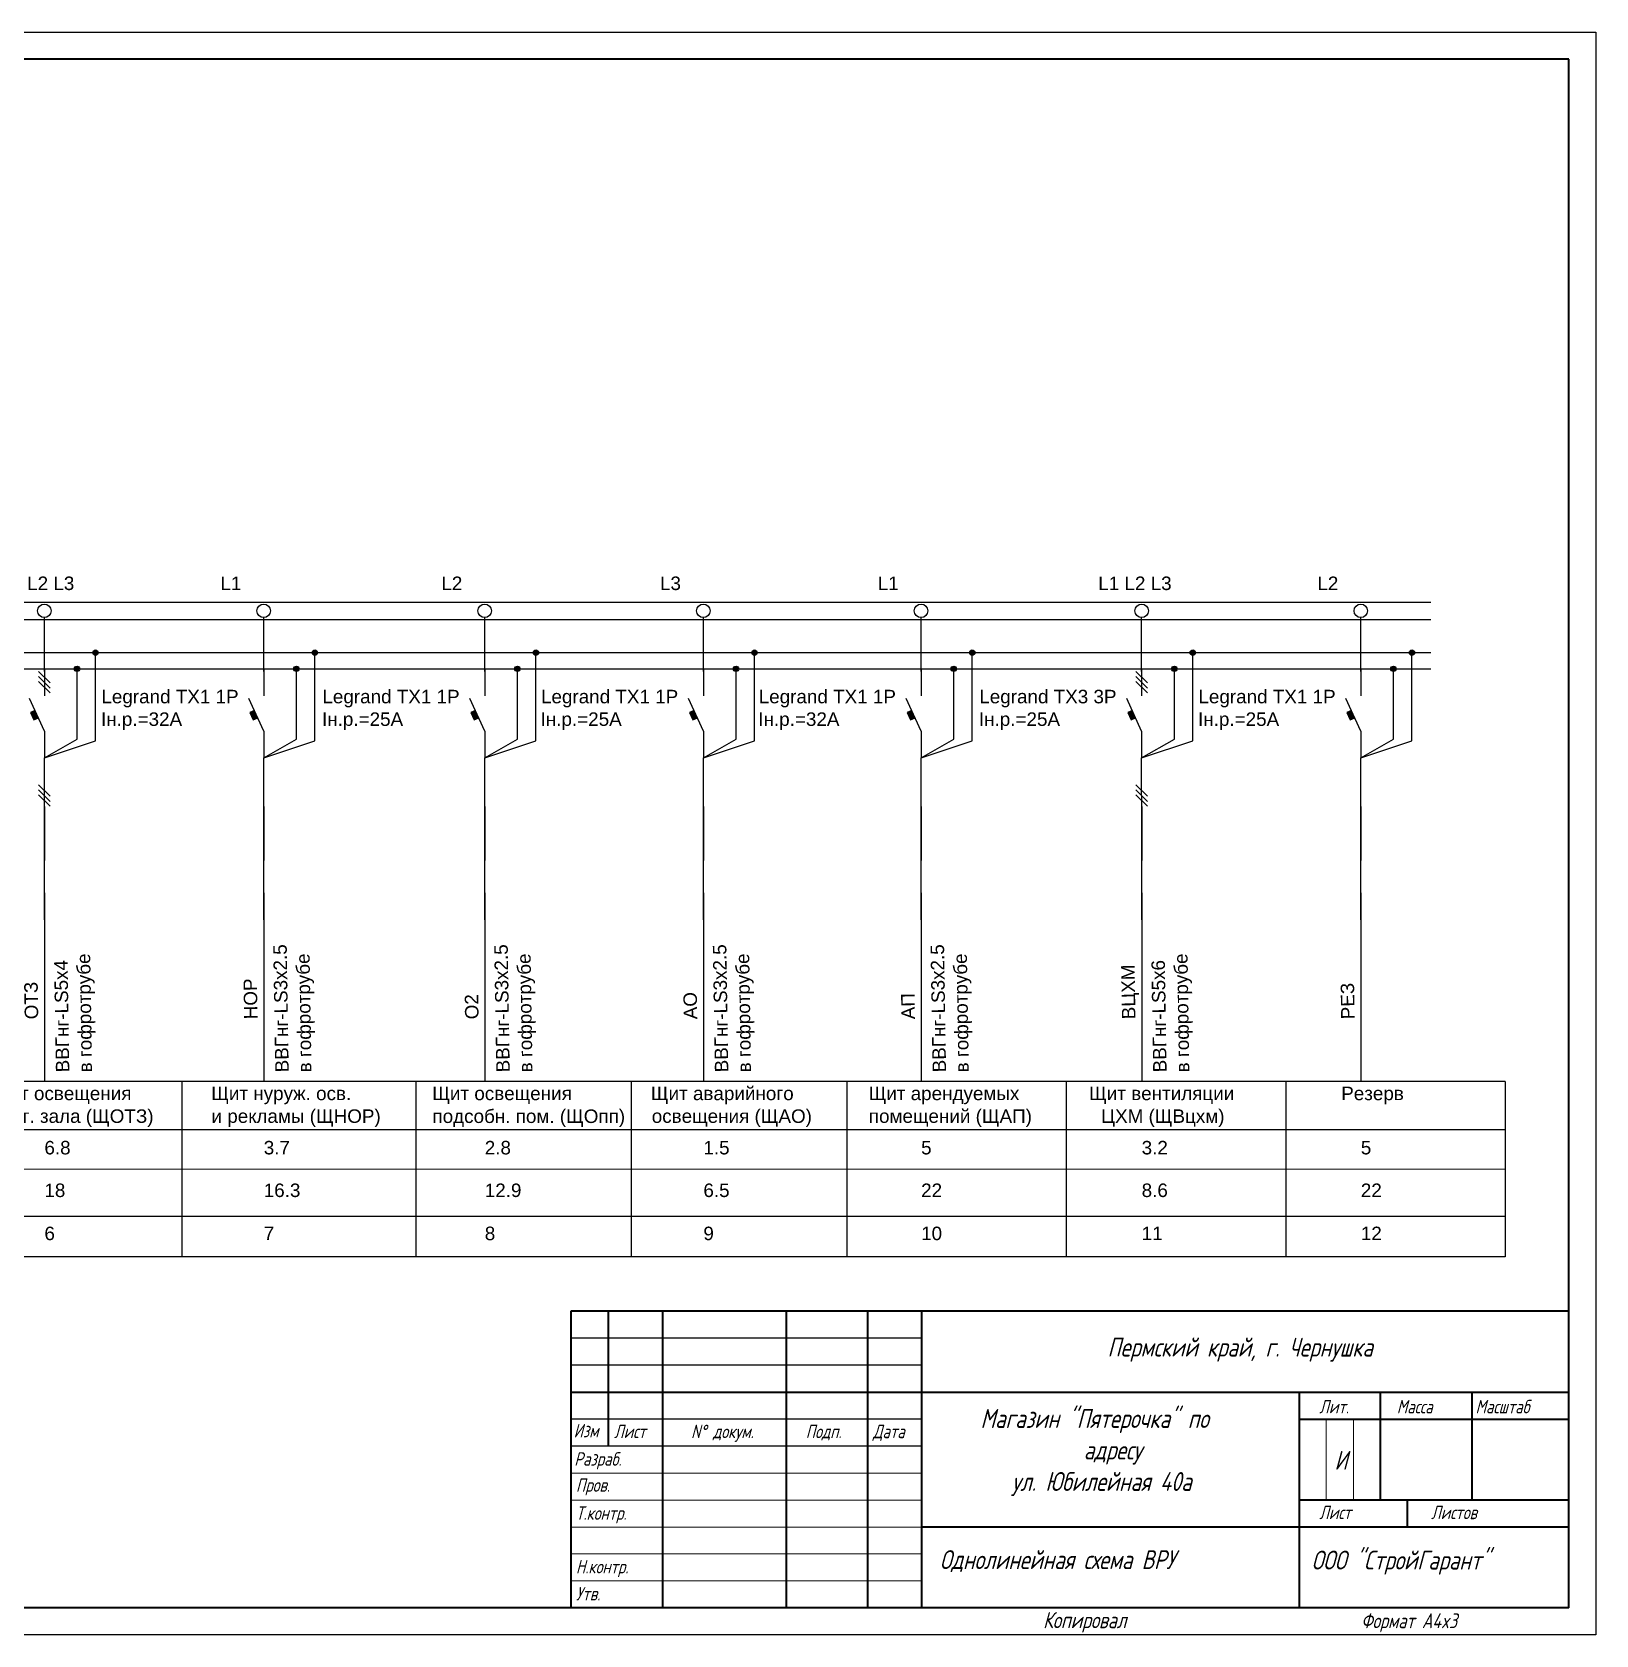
# Model space of a CAD drawing. Header units: millimetres. Extents: x 563 to 1193, y 352 to 649.
# Drawn here: x 903.1 to 1192.9, y 351.7 to 648.7 of the extents above; entities that cross this region are included whole.
import ezdxf
from ezdxf.enums import TextEntityAlignment as Align

# ---------------------------------------------------------------- set-up
doc = ezdxf.new("R2010")
doc.units = ezdxf.units.MM
doc.layers.add('KONTUR', color=7, linetype='Continuous')
for name, color, linetype, lineweight in [('Основная', 7, 'Continuous', 40), ('текст', 7, 'Continuous', 30), ('тонкая', 7, 'Continuous', 20)]:
    doc.layers.add(name, color=color, linetype=linetype, lineweight=lineweight)
doc.styles.get("Standard").update_dxf_attribs({"font": 'arial.ttf'})
doc.styles.add('стиль1', font='romans.shx', dxfattribs={"width": 0.75, "oblique": 15, "height": 3.5})

# ---------------------------------------------------------------- blocks, each defined once
blk = doc.blocks.new('*U2')
for p, q in [((-11.38, 1.63), (482.43, 1.63)), ((-11.38, -1.63), (482.43, -1.63)), ((-11.38, -7.75), (482.43, -7.73)), ((-11.38, -10.75), (482.43, -10.73))]:
    blk.add_line(p, q)
at = {"char_height": 2.5, "attachment_point": 1}
for s, insert in [('N', (-17.4, -6.18)), ('PE', (-17.78, -10.21))]:
    blk.add_mtext_dynamic_manual_height_columns(s, width=0.9388, gutter_width=12.5, heights=[0], dxfattribs=dict(at, insert=insert))
blk = doc.blocks.new('*U14')
h = blk.add_hatch(color=256)
h.dxf.hatch_style = 1
h.paths.add_polyline_path([(8.98, -7.75, 1), (9.98, -7.75, 1)])
h = blk.add_hatch(color=256)
h.dxf.hatch_style = 1
h.paths.add_polyline_path([(5.56, -10.75, 1), (6.56, -10.75, 1)])
h = blk.add_hatch(color=256)
h.dxf.hatch_style = 1
h.paths.add_polyline_path([(-1.74, -18.47), (-2.58, -18.86), (-1.97, -20.2), (-1.12, -19.81)])
for p, q in [((0, -11.25), (0, -1.25)), ((9.48, -24.08), (9.48, -8.25)), ((-1.06, -11.22), (1.06, -13.35)), ((0, -10.76), (0, -15.76)), ((6.06, -23.77), (6.06, -11.25)), ((-1.06, -12.2), (1.06, -14.32)), ((-1.06, -13.09), (1.06, -15.21)), ((0, -22.27), (-2.75, -16.27)), ((0, -22.27), (0, -27.27)), ((0, -27.27), (6.06, -23.77)), ((0, -27.27), (9.48, -24.08)), ((0.01, -41.25), (0, -27.27)), ((-1.06, -32.22), (1.06, -34.34)), ((-1.06, -33.2), (1.06, -35.32)), ((-1.06, -34.09), (1.06, -36.21)), ((0.01, -36.25), (0.01, -46.25)), ((0.01, -57.27), (0.01, -41.25)), ((0.01, -52.27), (0.01, -57.27)), ((0.01, -57.27), (0.01, -87.24))]:
    blk.add_line(p, q)
at = {"linetype": 'Continuous'}
for p, q in [((-1.72, -18.46), (-2.58, -18.86)), ((-2.58, -18.86), (-1.97, -20.2)), ((-1.97, -20.2), (-1.11, -19.81)), ((-1.97, -20.2), (-1.97, -20.2))]:
    blk.add_line(p, q, dxfattribs=at)
for centre, radius in [((0, 0), 1.25), ((9.48, -7.75), 0.5), ((6.06, -10.75), 0.5)]:
    blk.add_circle(centre, radius)
for tag, p in [('Подключение', (-8.04, 3.85)), ('Автомат_001', (-30.09, -17.14)), ('Автомат_002', (-30.16, -21.32)), ('Обозначение_001', (-9.72, -90.67)), ('Обозначение_002', (-9.45, -94.88)), ('ТокРасч', (0.01, -108.63)), ('Колонка', (0.01, -116.61))]:
    blk.add_attdef(tag, p, '', height=2.5)
for tag, p in [('Длина', (2.43, -53.61)), ('Маркер', (-3.63, -75.71)), ('Способ', (6.35, -85.54)), ('Марка', (2.14, -85.54))]:
    blk.add_attdef(tag, text='', height=2.5, rotation=90.9399).set_placement(p, align=Align.TOP_LEFT)
blk.add_attdef('Мощность', text='', height=2.5).set_placement((0.01, -98.22), align=Align.TOP_LEFT)
blk = doc.blocks.new('*U16')
h = blk.add_hatch(color=256)
h.dxf.hatch_style = 1
h.paths.add_polyline_path([(8.98, -7.75, 1), (9.98, -7.75, 1)])
h = blk.add_hatch(color=256)
h.dxf.hatch_style = 1
h.paths.add_polyline_path([(5.56, -10.75, 1), (6.56, -10.75, 1)])
h = blk.add_hatch(color=256)
h.dxf.hatch_style = 1
h.paths.add_polyline_path([(-1.74, -18.47), (-2.58, -18.86), (-1.97, -20.2), (-1.12, -19.81)])
for p, q in [((0, -11.25), (0, -1.25)), ((9.48, -24.08), (9.48, -8.25)), ((0, -10.76), (0, -15.76)), ((6.06, -23.77), (6.06, -11.25)), ((0, -22.27), (-2.75, -16.27)), ((0, -22.27), (0, -27.27)), ((0, -27.27), (6.06, -23.77)), ((0, -27.27), (9.48, -24.08)), ((0.01, -41.25), (0, -27.27)), ((0.01, -36.25), (0.01, -46.25)), ((0.01, -57.27), (0.01, -41.25)), ((0.01, -52.27), (0.01, -57.27)), ((0.01, -57.27), (0.01, -87.24))]:
    blk.add_line(p, q)
at = {"linetype": 'Continuous'}
for p, q in [((-1.72, -18.46), (-2.58, -18.86)), ((-2.58, -18.86), (-1.97, -20.2)), ((-1.97, -20.2), (-1.11, -19.81)), ((-1.97, -20.2), (-1.97, -20.2))]:
    blk.add_line(p, q, dxfattribs=at)
for centre, radius in [((0, 0), 1.25), ((9.48, -7.75), 0.5), ((6.06, -10.75), 0.5)]:
    blk.add_circle(centre, radius)
for tag, p in [('Подключение', (-8.04, 3.85)), ('Автомат_001', (-30.09, -17.14)), ('Автомат_002', (-30.16, -21.32)), ('Обозначение_001', (-9.72, -90.67)), ('Обозначение_002', (-9.45, -94.88)), ('ТокРасч', (0.01, -108.63)), ('Колонка', (0.01, -116.61))]:
    blk.add_attdef(tag, p, '', height=2.5)
for tag, p in [('Длина', (2.43, -53.61)), ('Маркер', (-3.63, -75.71)), ('Способ', (6.35, -85.54)), ('Марка', (2.14, -85.54))]:
    blk.add_attdef(tag, text='', height=2.5, rotation=90.9399).set_placement(p, align=Align.TOP_LEFT)
blk.add_attdef('Мощность', text='', height=2.5).set_placement((0.01, -98.22), align=Align.TOP_LEFT)
blk = doc.blocks.new('*U17')
h = blk.add_hatch(color=256)
h.dxf.hatch_style = 1
h.paths.add_polyline_path([(8.98, -7.75, 1), (9.98, -7.75, 1)])
h = blk.add_hatch(color=256)
h.dxf.hatch_style = 1
h.paths.add_polyline_path([(5.56, -10.75, 1), (6.56, -10.75, 1)])
h = blk.add_hatch(color=256)
h.dxf.hatch_style = 1
h.paths.add_polyline_path([(-1.74, -18.47), (-2.58, -18.86), (-1.97, -20.2), (-1.12, -19.81)])
for p, q in [((0, -11.25), (0, -1.25)), ((9.48, -24.08), (9.48, -8.25)), ((0, -10.76), (0, -15.76)), ((6.06, -23.77), (6.06, -11.25)), ((0, -22.27), (-2.75, -16.27)), ((0, -22.27), (0, -27.27)), ((0, -27.27), (6.06, -23.77)), ((0, -27.27), (9.48, -24.08)), ((0.01, -41.25), (0, -27.27)), ((0.01, -36.25), (0.01, -46.25)), ((0.01, -57.27), (0.01, -41.25)), ((0.01, -52.27), (0.01, -57.27)), ((0.01, -57.27), (0.01, -87.24))]:
    blk.add_line(p, q)
at = {"linetype": 'Continuous'}
for p, q in [((-1.72, -18.46), (-2.58, -18.86)), ((-2.58, -18.86), (-1.97, -20.2)), ((-1.97, -20.2), (-1.11, -19.81)), ((-1.97, -20.2), (-1.97, -20.2))]:
    blk.add_line(p, q, dxfattribs=at)
for centre, radius in [((0, 0), 1.25), ((9.48, -7.75), 0.5), ((6.06, -10.75), 0.5)]:
    blk.add_circle(centre, radius)
for tag, p in [('Подключение', (-8.04, 3.85)), ('Автомат_001', (-30.09, -17.14)), ('Автомат_002', (-30.16, -21.32)), ('Обозначение_001', (-9.72, -90.67)), ('Обозначение_002', (-9.45, -94.88)), ('ТокРасч', (0.01, -108.63)), ('Колонка', (0.01, -116.61))]:
    blk.add_attdef(tag, p, '', height=2.5)
for tag, p in [('Длина', (2.43, -53.61)), ('Маркер', (-3.63, -75.71)), ('Способ', (6.35, -85.54)), ('Марка', (2.14, -85.54))]:
    blk.add_attdef(tag, text='', height=2.5, rotation=90.9399).set_placement(p, align=Align.TOP_LEFT)
blk.add_attdef('Мощность', text='', height=2.5).set_placement((0.01, -98.22), align=Align.TOP_LEFT)
blk = doc.blocks.new('*U18')
h = blk.add_hatch(color=256)
h.dxf.hatch_style = 1
h.paths.add_polyline_path([(8.98, -7.75, 1), (9.98, -7.75, 1)])
h = blk.add_hatch(color=256)
h.dxf.hatch_style = 1
h.paths.add_polyline_path([(5.56, -10.75, 1), (6.56, -10.75, 1)])
h = blk.add_hatch(color=256)
h.dxf.hatch_style = 1
h.paths.add_polyline_path([(-1.74, -18.47), (-2.58, -18.86), (-1.97, -20.2), (-1.12, -19.81)])
for p, q in [((0, -11.25), (0, -1.25)), ((9.48, -24.08), (9.48, -8.25)), ((0, -10.76), (0, -15.76)), ((6.06, -23.77), (6.06, -11.25)), ((0, -22.27), (-2.75, -16.27)), ((0, -22.27), (0, -27.27)), ((0, -27.27), (6.06, -23.77)), ((0, -27.27), (9.48, -24.08)), ((0.01, -41.25), (0, -27.27)), ((0.01, -36.25), (0.01, -46.25)), ((0.01, -57.27), (0.01, -41.25)), ((0.01, -52.27), (0.01, -57.27)), ((0.01, -57.27), (0.01, -87.24))]:
    blk.add_line(p, q)
at = {"linetype": 'Continuous'}
for p, q in [((-1.72, -18.46), (-2.58, -18.86)), ((-2.58, -18.86), (-1.97, -20.2)), ((-1.97, -20.2), (-1.11, -19.81)), ((-1.97, -20.2), (-1.97, -20.2))]:
    blk.add_line(p, q, dxfattribs=at)
for centre, radius in [((0, 0), 1.25), ((9.48, -7.75), 0.5), ((6.06, -10.75), 0.5)]:
    blk.add_circle(centre, radius)
for tag, p in [('Подключение', (-8.04, 3.85)), ('Автомат_001', (-30.09, -17.14)), ('Автомат_002', (-30.16, -21.32)), ('Обозначение_001', (-9.72, -90.67)), ('Обозначение_002', (-9.45, -94.88)), ('ТокРасч', (0.01, -108.63)), ('Колонка', (0.01, -116.61))]:
    blk.add_attdef(tag, p, '', height=2.5)
for tag, p in [('Длина', (2.43, -53.61)), ('Маркер', (-3.63, -75.71)), ('Способ', (6.35, -85.54)), ('Марка', (2.14, -85.54))]:
    blk.add_attdef(tag, text='', height=2.5, rotation=90.9399).set_placement(p, align=Align.TOP_LEFT)
blk.add_attdef('Мощность', text='', height=2.5).set_placement((0.01, -98.22), align=Align.TOP_LEFT)
blk = doc.blocks.new('*U53')
h = blk.add_hatch(color=256)
h.dxf.hatch_style = 1
h.paths.add_polyline_path([(8.98, -7.75, 1), (9.98, -7.75, 1)])
h = blk.add_hatch(color=256)
h.dxf.hatch_style = 1
h.paths.add_polyline_path([(5.56, -10.75, 1), (6.56, -10.75, 1)])
h = blk.add_hatch(color=256)
h.dxf.hatch_style = 1
h.paths.add_polyline_path([(-1.74, -18.47), (-2.58, -18.86), (-1.97, -20.2), (-1.12, -19.81)])
for p, q in [((0, -11.25), (0, -1.25)), ((9.48, -24.08), (9.48, -8.25)), ((0, -10.76), (0, -15.76)), ((6.06, -23.77), (6.06, -11.25)), ((0, -22.27), (-2.75, -16.27)), ((0, -22.27), (0, -27.27)), ((0, -27.27), (6.06, -23.77)), ((0, -27.27), (9.48, -24.08)), ((0.01, -41.25), (0, -27.27)), ((0.01, -36.25), (0.01, -46.25)), ((0.01, -57.27), (0.01, -41.25)), ((0.01, -52.27), (0.01, -57.27)), ((0.01, -57.27), (0.01, -87.24))]:
    blk.add_line(p, q)
at = {"linetype": 'Continuous'}
for p, q in [((-1.72, -18.46), (-2.58, -18.86)), ((-2.58, -18.86), (-1.97, -20.2)), ((-1.97, -20.2), (-1.11, -19.81)), ((-1.97, -20.2), (-1.97, -20.2))]:
    blk.add_line(p, q, dxfattribs=at)
for centre, radius in [((0, 0), 1.25), ((9.48, -7.75), 0.5), ((6.06, -10.75), 0.5)]:
    blk.add_circle(centre, radius)
for tag, p in [('Подключение', (-8.04, 3.85)), ('Автомат_001', (-30.09, -17.14)), ('Автомат_002', (-30.16, -21.32)), ('Обозначение_001', (-9.72, -90.67)), ('Обозначение_002', (-9.45, -94.88)), ('ТокРасч', (0.01, -108.63)), ('Колонка', (0.01, -116.61))]:
    blk.add_attdef(tag, p, '', height=2.5)
for tag, p in [('Длина', (2.43, -53.61)), ('Маркер', (-3.63, -75.71)), ('Способ', (6.35, -85.54)), ('Марка', (2.14, -85.54))]:
    blk.add_attdef(tag, text='', height=2.5, rotation=90.9399).set_placement(p, align=Align.TOP_LEFT)
blk.add_attdef('Мощность', text='', height=2.5).set_placement((0.01, -98.22), align=Align.TOP_LEFT)
blk = doc.blocks.new('*U58')
h = blk.add_hatch(color=256)
h.dxf.hatch_style = 1
h.paths.add_polyline_path([(8.98, -7.75, 1), (9.98, -7.75, 1)])
h = blk.add_hatch(color=256)
h.dxf.hatch_style = 1
h.paths.add_polyline_path([(5.56, -10.75, 1), (6.56, -10.75, 1)])
h = blk.add_hatch(color=256)
h.dxf.hatch_style = 1
h.paths.add_polyline_path([(-1.74, -18.47), (-2.58, -18.86), (-1.97, -20.2), (-1.12, -19.81)])
for p, q in [((0, -11.25), (0, -1.25)), ((9.48, -24.08), (9.48, -8.25)), ((-1.06, -11.22), (1.06, -13.35)), ((0, -10.76), (0, -15.76)), ((6.06, -23.77), (6.06, -11.25)), ((-1.06, -12.2), (1.06, -14.32)), ((-1.06, -13.09), (1.06, -15.21)), ((0, -22.27), (-2.75, -16.27)), ((0, -22.27), (0, -27.27)), ((0, -27.27), (6.06, -23.77)), ((0, -27.27), (9.48, -24.08)), ((0.01, -41.25), (0, -27.27)), ((-1.06, -32.22), (1.06, -34.34)), ((-1.06, -33.2), (1.06, -35.32)), ((-1.06, -34.09), (1.06, -36.21)), ((0.01, -36.25), (0.01, -46.25)), ((0.01, -57.27), (0.01, -41.25)), ((0.01, -52.27), (0.01, -57.27)), ((0.01, -57.27), (0.01, -87.24))]:
    blk.add_line(p, q)
at = {"linetype": 'Continuous'}
for p, q in [((-1.72, -18.46), (-2.58, -18.86)), ((-2.58, -18.86), (-1.97, -20.2)), ((-1.97, -20.2), (-1.11, -19.81)), ((-1.97, -20.2), (-1.97, -20.2))]:
    blk.add_line(p, q, dxfattribs=at)
for centre, radius in [((0, 0), 1.25), ((9.48, -7.75), 0.5), ((6.06, -10.75), 0.5)]:
    blk.add_circle(centre, radius)
for tag, p in [('Подключение', (-8.04, 3.85)), ('Автомат_001', (-30.09, -17.14)), ('Автомат_002', (-30.16, -21.32)), ('Обозначение_001', (-9.72, -90.67)), ('Обозначение_002', (-9.45, -94.88)), ('ТокРасч', (0.01, -108.63)), ('Колонка', (0.01, -116.61))]:
    blk.add_attdef(tag, p, '', height=2.5)
for tag, p in [('Длина', (2.43, -53.61)), ('Маркер', (-3.63, -75.71)), ('Способ', (6.35, -85.54)), ('Марка', (2.14, -85.54))]:
    blk.add_attdef(tag, text='', height=2.5, rotation=90.9399).set_placement(p, align=Align.TOP_LEFT)
blk.add_attdef('Мощность', text='', height=2.5).set_placement((0.01, -98.22), align=Align.TOP_LEFT)
blk = doc.blocks.new('*U63')
h = blk.add_hatch(color=256)
h.dxf.hatch_style = 1
h.paths.add_polyline_path([(8.98, -7.75, 1), (9.98, -7.75, 1)])
h = blk.add_hatch(color=256)
h.dxf.hatch_style = 1
h.paths.add_polyline_path([(5.56, -10.75, 1), (6.56, -10.75, 1)])
h = blk.add_hatch(color=256)
h.dxf.hatch_style = 1
h.paths.add_polyline_path([(-1.74, -18.47), (-2.58, -18.86), (-1.97, -20.2), (-1.12, -19.81)])
for p, q in [((0, -11.25), (0, -1.25)), ((9.48, -24.08), (9.48, -8.25)), ((0, -10.76), (0, -15.76)), ((6.06, -23.77), (6.06, -11.25)), ((0, -22.27), (-2.75, -16.27)), ((0, -22.27), (0, -27.27)), ((0, -27.27), (6.06, -23.77)), ((0, -27.27), (9.48, -24.08)), ((0.01, -41.25), (0, -27.27)), ((0.01, -36.25), (0.01, -46.25)), ((0.01, -57.27), (0.01, -41.25)), ((0.01, -52.27), (0.01, -57.27)), ((0.01, -57.27), (0.01, -87.24))]:
    blk.add_line(p, q)
at = {"linetype": 'Continuous'}
for p, q in [((-1.72, -18.46), (-2.58, -18.86)), ((-2.58, -18.86), (-1.97, -20.2)), ((-1.97, -20.2), (-1.11, -19.81)), ((-1.97, -20.2), (-1.97, -20.2))]:
    blk.add_line(p, q, dxfattribs=at)
for centre, radius in [((0, 0), 1.25), ((9.48, -7.75), 0.5), ((6.06, -10.75), 0.5)]:
    blk.add_circle(centre, radius)
for tag, p in [('Подключение', (-8.04, 3.85)), ('Автомат_001', (-30.09, -17.14)), ('Автомат_002', (-30.16, -21.32)), ('Обозначение_001', (-9.72, -90.67)), ('Обозначение_002', (-9.45, -94.88)), ('ТокРасч', (0.01, -108.63)), ('Колонка', (0.01, -116.61))]:
    blk.add_attdef(tag, p, '', height=2.5)
for tag, p in [('Длина', (2.43, -53.61)), ('Маркер', (-3.63, -75.71)), ('Способ', (6.35, -85.54)), ('Марка', (2.14, -85.54))]:
    blk.add_attdef(tag, text='', height=2.5, rotation=90.9399).set_placement(p, align=Align.TOP_LEFT)
blk.add_attdef('Мощность', text='', height=2.5).set_placement((0.01, -98.22), align=Align.TOP_LEFT)

msp = doc.modelspace()

# ---------------------------------------------------------------- linework, layer by layer
for p, q in [((1176.08, 454.27), (651.57, 454.27)), ((930.83, 454.27), (930.83, 421.77)), ((974.22, 454.27), (974.22, 421.77)), ((1014.15, 454.27), (1014.15, 421.77)), ((1054.13, 454.27), (1054.13, 421.77)), ((1094.78, 454.27), (1094.78, 421.77)), ((1135.43, 454.27), (1135.43, 421.77)), ((1176.08, 454.27), (1176.08, 421.77)), ((1176.08, 445.34), (591.57, 445.34)), ((1176.08, 438.02), (591.57, 437.99)), ((1176.08, 429.27), (591.57, 429.27)), ((1176.08, 421.77), (591.57, 421.77)), ((1067.93, 406.74), (1002.93, 406.74)), ((1067.93, 401.74), (1002.93, 401.74)), ((1067.93, 391.74), (1002.93, 391.74)), ((1067.93, 386.74), (1002.93, 386.74)), ((1137.93, 356.74), (1137.93, 356.74))]:
    msp.add_line(p, q)
at = {"layer": 'KONTUR'}
for p, q in [((562.93, 648.74), (1192.93, 648.74)), ((1192.93, 648.74), (1192.93, 351.74)), ((1192.93, 351.74), (562.93, 351.74))]:
    msp.add_line(p, q, dxfattribs=at)
at = {"layer": 'Основная'}
for p, q in [((1187.93, 643.74), (570.93, 643.74)), ((1187.93, 356.74), (1187.93, 643.74)), ((1002.93, 411.74), (1002.93, 356.74)), ((1187.93, 411.74), (1002.93, 411.74)), ((1009.93, 386.74), (1009.93, 411.74)), ((1019.93, 411.74), (1019.93, 356.74)), ((1042.93, 356.74), (1042.93, 411.74)), ((1057.93, 411.74), (1057.93, 356.74)), ((1067.93, 411.74), (1067.93, 356.74)), ((1002.93, 396.74), (1187.93, 396.74)), ((1137.93, 396.74), (1137.93, 356.74)), ((1152.93, 396.74), (1152.93, 376.74)), ((1169.93, 396.74), (1169.93, 376.74)), ((1137.93, 391.74), (1187.93, 391.74)), ((1187.93, 376.74), (1137.93, 376.74)), ((1157.93, 376.74), (1157.93, 371.74)), ((1187.93, 371.74), (1067.93, 371.74)), ((1187.93, 356.74), (570.93, 356.74))]:
    msp.add_line(p, q, dxfattribs=at)
at = {"layer": 'тонкая'}
for p, q in [((1142.92, 391.53), (1142.92, 376.74)), ((1148, 391.53), (1148, 376.74)), ((1002.93, 381.74), (1067.93, 381.74)), ((1067.93, 376.74), (1002.93, 376.74)), ((1067.93, 371.74), (1002.93, 371.74))]:
    msp.add_line(p, q, dxfattribs=at)
for points in [[(1002.93, 366.74), (1067.93, 366.74)], [(1002.93, 361.74), (1067.93, 361.74)]]:
    msp.add_lwpolyline(points, dxfattribs=at)

# ---------------------------------------------------------------- block references
ref = msp.add_blockref('*U14', (905.38, 541.5))
ref.add_attrib('Подключение', 'L1 L2 L3', (897.34, 545.35), dxfattribs={"height": 2.5})
ref.add_attrib('Автомат_001', 'Legrand TX3 3P', (875.29, 524.36), dxfattribs={"height": 2.5})
ref.add_attrib('Маркер', 'ОТЗ', dxfattribs={"height": 2.5, "rotation": 90.9399}).set_placement((901.75, 465.79), align=Align.TOP_LEFT)
ref.add_attrib('Марка', 'ВВГнг-LS5x4', dxfattribs={"height": 2.5, "rotation": 90.9399}).set_placement((907.52, 455.96), align=Align.TOP_LEFT)
ref.add_attrib('Способ', 'в гофротрубе', dxfattribs={"height": 2.5, "rotation": 90.9399}).set_placement((911.73, 455.96), align=Align.TOP_LEFT)
ref.add_attrib('Обозначение_001', 'Щит освещения', (895.66, 450.83), dxfattribs={"height": 2.5})
ref.add_attrib('Мощность', '6.8', dxfattribs={"height": 2.5}).set_placement((905.39, 443.28), align=Align.TOP_LEFT)
ref.add_attrib('ТокРасч', '18', (905.39, 432.88), dxfattribs={"height": 2.5})
ref.add_attrib('Колонка', '6', (905.39, 424.89), dxfattribs={"height": 2.5})
ref.add_attrib('Автомат_002', 'Iн.р.=32А', (875.22, 520.18), dxfattribs={"height": 2.5})
ref.add_attrib('Обозначение_002', 'торг. зала (ЩОТЗ)', (895.87, 446.62), dxfattribs={"height": 2.5})
ref = msp.add_blockref('*U53', (946.03, 541.5))
ref.add_attrib('Подключение', 'L1', (938, 545.35), dxfattribs={"height": 2.5})
ref.add_attrib('Автомат_001', 'Legrand TX1 1P', (915.95, 524.36), dxfattribs={"height": 2.5})
ref.add_attrib('Маркер', 'НОР', dxfattribs={"height": 2.5, "rotation": 90.9399}).set_placement((942.4, 465.79), align=Align.TOP_LEFT)
ref.add_attrib('Марка', 'ВВГнг-LS3x2.5', dxfattribs={"height": 2.5, "rotation": 90.9399}).set_placement((948.18, 455.96), align=Align.TOP_LEFT)
ref.add_attrib('Способ', 'в гофротрубе', dxfattribs={"height": 2.5, "rotation": 90.9399}).set_placement((952.39, 455.96), align=Align.TOP_LEFT)
ref.add_attrib('Обозначение_001', 'Щит нуруж. осв.', (936.31, 450.83), dxfattribs={"height": 2.5})
ref.add_attrib('Мощность', '3.7', dxfattribs={"height": 2.5}).set_placement((946.04, 443.28), align=Align.TOP_LEFT)
ref.add_attrib('ТокРасч', '16.3', (946.04, 432.88), dxfattribs={"height": 2.5})
ref.add_attrib('Колонка', '7', (946.04, 424.89), dxfattribs={"height": 2.5})
ref.add_attrib('Автомат_002', 'Iн.р.=32А', (915.88, 520.18), dxfattribs={"height": 2.5})
ref.add_attrib('Обозначение_002', 'и рекламы (ЩНОР)', (936.36, 446.62), dxfattribs={"height": 2.5})
ref = msp.add_blockref('*U16', (986.99, 541.5))
ref.add_attrib('Подключение', 'L2', (978.96, 545.35), dxfattribs={"height": 2.5})
ref.add_attrib('Автомат_001', 'Legrand TX1 1P', (956.91, 524.36), dxfattribs={"height": 2.5})
ref.add_attrib('Маркер', 'О2', dxfattribs={"height": 2.5, "rotation": 90.9399}).set_placement((983.36, 465.79), align=Align.TOP_LEFT)
ref.add_attrib('Марка', 'ВВГнг-LS3x2.5', dxfattribs={"height": 2.5, "rotation": 90.9399}).set_placement((989.14, 455.96), align=Align.TOP_LEFT)
ref.add_attrib('Способ', 'в гофротрубе', dxfattribs={"height": 2.5, "rotation": 90.9399}).set_placement((993.35, 455.96), align=Align.TOP_LEFT)
ref.add_attrib('Обозначение_001', 'Щит освещения', (977.27, 450.83), dxfattribs={"height": 2.5})
ref.add_attrib('Мощность', '2.8', dxfattribs={"height": 2.5}).set_placement((987, 443.28), align=Align.TOP_LEFT)
ref.add_attrib('ТокРасч', '12.9', (987, 432.88), dxfattribs={"height": 2.5})
ref.add_attrib('Колонка', '8', (987, 424.89), dxfattribs={"height": 2.5})
ref.add_attrib('Автомат_002', 'Iн.р.=25А', (956.84, 520.18), dxfattribs={"height": 2.5})
ref.add_attrib('Обозначение_002', 'подсобн. пом. (ЩОпп)', (977.31, 446.6), dxfattribs={"height": 2.5})
ref = msp.add_blockref('*U17', (1027.51, 541.5))
ref.add_attrib('Подключение', 'L3', (1019.47, 545.35), dxfattribs={"height": 2.5})
ref.add_attrib('Автомат_001', 'Legrand TX1 1P', (997.42, 524.36), dxfattribs={"height": 2.5})
ref.add_attrib('Маркер', 'АО', dxfattribs={"height": 2.5, "rotation": 90.9399}).set_placement((1023.88, 465.79), align=Align.TOP_LEFT)
ref.add_attrib('Марка', 'ВВГнг-LS3x2.5', dxfattribs={"height": 2.5, "rotation": 90.9399}).set_placement((1029.65, 455.96), align=Align.TOP_LEFT)
ref.add_attrib('Способ', 'в гофротрубе', dxfattribs={"height": 2.5, "rotation": 90.9399}).set_placement((1033.86, 455.96), align=Align.TOP_LEFT)
ref.add_attrib('Обозначение_001', 'Щит аварийного', (1017.79, 450.83), dxfattribs={"height": 2.5})
ref.add_attrib('Мощность', '1.5', dxfattribs={"height": 2.5}).set_placement((1027.52, 443.28), align=Align.TOP_LEFT)
ref.add_attrib('ТокРасч', '6.5', (1027.52, 432.88), dxfattribs={"height": 2.5})
ref.add_attrib('Колонка', '9', (1027.52, 424.89), dxfattribs={"height": 2.5})
ref.add_attrib('Автомат_002', 'Iн.р.=25А', (997.35, 520.18), dxfattribs={"height": 2.5})
ref.add_attrib('Обозначение_002', 'освещения (ЩАО)', (1017.95, 446.62), dxfattribs={"height": 2.5})
ref = msp.add_blockref('*U18', (1067.86, 541.5))
ref.add_attrib('Подключение', 'L1', (1059.82, 545.35), dxfattribs={"height": 2.5})
ref.add_attrib('Автомат_001', 'Legrand TX1 1P', (1037.77, 524.36), dxfattribs={"height": 2.5})
ref.add_attrib('Маркер', 'АП', dxfattribs={"height": 2.5, "rotation": 90.9399}).set_placement((1064.23, 465.79), align=Align.TOP_LEFT)
ref.add_attrib('Марка', 'ВВГнг-LS3x2.5', dxfattribs={"height": 2.5, "rotation": 90.9399}).set_placement((1070, 455.96), align=Align.TOP_LEFT)
ref.add_attrib('Способ', 'в гофротрубе', dxfattribs={"height": 2.5, "rotation": 90.9399}).set_placement((1074.21, 455.96), align=Align.TOP_LEFT)
ref.add_attrib('Обозначение_001', 'Щит арендуемых', (1058.14, 450.83), dxfattribs={"height": 2.5})
ref.add_attrib('Мощность', '5', dxfattribs={"height": 2.5}).set_placement((1067.87, 443.28), align=Align.TOP_LEFT)
ref.add_attrib('ТокРасч', '22', (1067.87, 432.88), dxfattribs={"height": 2.5})
ref.add_attrib('Колонка', '10', (1067.87, 424.89), dxfattribs={"height": 2.5})
ref.add_attrib('Автомат_002', 'Iн.р.=32А', (1037.7, 520.18), dxfattribs={"height": 2.5})
ref.add_attrib('Обозначение_002', 'помещений (ЩАП)', (1058.18, 446.62), dxfattribs={"height": 2.5})
ref = msp.add_blockref('*U58', (1108.74, 541.5))
ref.add_attrib('Подключение', 'L1 L2 L3', (1100.7, 545.35), dxfattribs={"height": 2.5})
ref.add_attrib('Автомат_001', 'Legrand TX3 3P', (1078.65, 524.36), dxfattribs={"height": 2.5})
ref.add_attrib('Маркер', 'ВЦХМ', dxfattribs={"height": 2.5, "rotation": 90.9399}).set_placement((1105.1, 465.79), align=Align.TOP_LEFT)
ref.add_attrib('Марка', 'ВВГнг-LS5x6', dxfattribs={"height": 2.5, "rotation": 90.9399}).set_placement((1110.88, 455.96), align=Align.TOP_LEFT)
ref.add_attrib('Способ', 'в гофротрубе', dxfattribs={"height": 2.5, "rotation": 90.9399}).set_placement((1115.09, 455.96), align=Align.TOP_LEFT)
ref.add_attrib('Обозначение_001', 'Щит вентиляции', (1099.01, 450.83), dxfattribs={"height": 2.5})
ref.add_attrib('Мощность', '3.2', dxfattribs={"height": 2.5}).set_placement((1108.74, 443.28), align=Align.TOP_LEFT)
ref.add_attrib('ТокРасч', '8.6', (1108.74, 432.88), dxfattribs={"height": 2.5})
ref.add_attrib('Колонка', '11', (1108.74, 424.89), dxfattribs={"height": 2.5})
ref.add_attrib('Автомат_002', 'Iн.р.=25А', (1078.58, 520.18), dxfattribs={"height": 2.5})
ref.add_attrib('Обозначение_002', '  ЦХМ (ЩВцхм)', (1099.29, 446.62), dxfattribs={"height": 2.5})
ref = msp.add_blockref('*U63', (1149.35, 541.5))
ref.add_attrib('Подключение', 'L2', (1141.31, 545.35), dxfattribs={"height": 2.5})
ref.add_attrib('Автомат_001', 'Legrand TX1 1P', (1119.26, 524.36), dxfattribs={"height": 2.5})
ref.add_attrib('Маркер', 'РЕЗ', dxfattribs={"height": 2.5, "rotation": 90.9399}).set_placement((1145.72, 465.79), align=Align.TOP_LEFT)
ref.add_attrib('Обозначение_001', '      Резерв', (1139.9, 450.83), dxfattribs={"height": 2.5})
ref.add_attrib('Мощность', '5', dxfattribs={"height": 2.5}).set_placement((1149.36, 443.28), align=Align.TOP_LEFT)
ref.add_attrib('ТокРасч', '22', (1149.36, 432.88), dxfattribs={"height": 2.5})
ref.add_attrib('Колонка', '12', (1149.36, 424.89), dxfattribs={"height": 2.5})
ref.add_attrib('Автомат_002', 'Iн.р.=25А', (1119.19, 520.18), dxfattribs={"height": 2.5})
msp.add_blockref('*U2', (679.9, 541.5))

# ---------------------------------------------------------------- texts
at = {"char_height": 3.5, "attachment_point": 1, "style": 'стиль1'}
for s, width, insert in [('Пермский край, г. Чернушка', 63.7416, (1102.41, 406.82)), ('\\pi5.0065;Магазин "Пятерочка" по\\P\\pi24.136;адресу \\P\\pi10.819;ул. Юбилейная 40а', 61.388, (1073.87, 393.59)), ('И', 3.5309, (1144.47, 385.86)), ('Однолинейная схема ВРУ', 65.7745, (1071.32, 367.44)), ('ООО "СтройГарант"', 46.337, (1140.22, 367.36))]:
    msp.add_mtext_dynamic_manual_height_columns(s, width=width, gutter_width=12.5, heights=[0], dxfattribs=dict(at, insert=insert))
at = {"layer": 'текст', "style": 'стиль1', "oblique": 15, "width": 0.75}
for s, height, p in [('Лит.', 2.5, (1141.65, 392.8)), ('Масса', 2.5, (1156.03, 392.8)), ('Масштаб', 2.5, (1170.62, 392.8)), ('Изм', 2.5, (1003.48, 388.35)), ('Лист', 2.5, (1010.95, 388.2)), ('N%%d докум. ', 2.5, (1025.24, 388.2)), ('Подп.', 2.5, (1046.49, 388.2)), ('Дата', 2.5, (1058.94, 388.2)), ('Разраб.', 2.5, (1003.59, 383.1)), ('Пров.', 2.5, (1003.9, 378.27)), ('Т.контр.', 2.5, (1003.9, 373.07)), ('Лист', 2.5, (1141.65, 373.19)), ('Листов', 2.5, (1162.38, 373.19)), ('Н.контр.', 2.5, (1003.9, 363.15)), ('Утв.', 2.5, (1003.9, 358.13)), ('Копировал', 3, (1090.47, 352.99)), ('Формат А4x3', 2.75, (1149.4, 352.99))]:
    msp.add_text(s, height=height, dxfattribs=at).set_placement(p)

doc.saveas('drawing.dxf')
